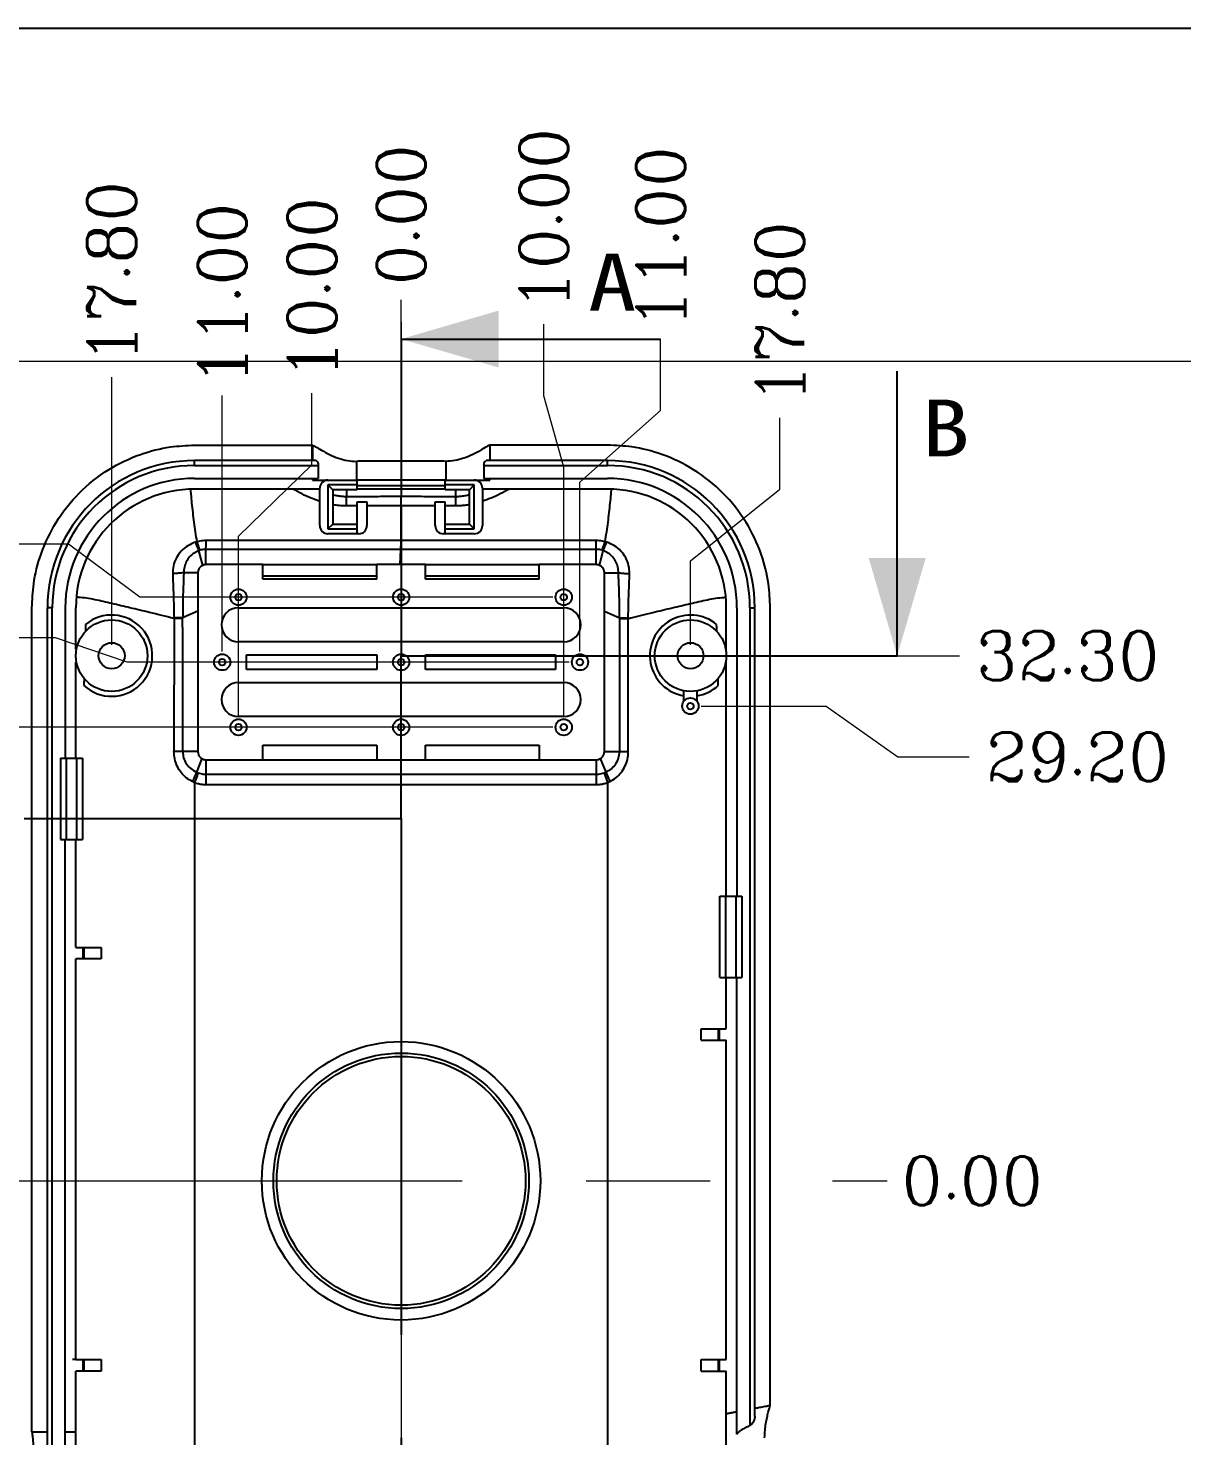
# Model space of a CAD drawing. Header units: millimetres. Extents: x -3610 to -2795, y 672 to 1276.
# Drawn here: x -3061.4 to -2990.4, y 841.1 to 927.7 of the extents above; entities that cross this region are included whole.
import ezdxf
from ezdxf.enums import TextEntityAlignment as Align

# ---------------------------------------------------------------- set-up
doc = ezdxf.new("R2010")
doc.units = ezdxf.units.MM
doc.header["$MEASUREMENT"] = 0
doc.linetypes.add('CENTER', pattern=[50.8, 31.75, -6.35, 6.35, -6.35])
doc.linetypes.add('HIDDEN', pattern=[9.525, 6.35, -3.175])
for name, color, linetype in [('DEFAULT_1', 7, 'CENTER'), ('dim', 7, 'Continuous'), ('hidden', 2, 'HIDDEN')]:
    doc.layers.add(name, color=color, linetype=linetype)
doc.layers.add('moldbase', color=7, linetype='Continuous', lineweight=20)
doc.styles.add('ROMANC', font='romanc.shx', dxfattribs={"bigfont": 'gbcbig.shx'})
doc.styles.add('TEXTSTYLE_0', font='txt', dxfattribs={"width": 0.8})
doc.dimstyles.new('YanXiu', dxfattribs={"dimtxt": 3, "dimasz": 2.2, "dimexe": 0.66, "dimexo": 0.66, "dimgap": 0.66, "dimtad": 0, "dimzin": 1, "dimdsep": 46, "dimtxsty": 'ROMANC', "dimcen": 0, "dimclrd": 256, "dimclre": 3, "dimclrt": 3, "dimazin": 0, "dimtfac": 1, "dimtofl": 0, "dimtmove": 0, "dimatfit": 3, "dimfxl": 0, "dimlwd": 5, "dimlwe": 5, "dimarcsym": 0})

# ---------------------------------------------------------------- blocks, each defined once
blk = doc.blocks.new('*D2')
at = {"layer": 'Defpoints', "color": 0, "transparency": 16777216}
for p in [(-1542.297, -1399.65), (-1542.297, -1405.119), (-1542.297, -1453.834)]:
    blk.add_point(p, dxfattribs=at)
at = {"layer": 'dim', "color": 3, "lineweight": 5, "transparency": 16777216}
blk.add_line((-1542.297, -1404.459), (-1542.297, -1399.65), dxfattribs=at)
at = {"layer": 'dim', "color": 3, "transparency": 16777216, "insert": (-1542.297, -1394.419), "char_height": 3, "attachment_point": 5, "rotation": 90, "style": 'ROMANC'}
blk.add_mtext('0.00', dxfattribs=at)
blk = doc.blocks.new('*D3')
at = {"layer": 'Defpoints', "color": 0, "transparency": 16777216}
for p in [(-1542.297, -1453.834), (-1516.435, -1453.834), (-1512.41, -1453.834)]:
    blk.add_point(p, dxfattribs=at)
at = {"layer": 'dim', "color": 3, "lineweight": 5, "transparency": 16777216}
blk.add_line((-1515.775, -1453.834), (-1512.41, -1453.834), dxfattribs=at)
at = {"layer": 'dim', "color": 3, "transparency": 16777216, "insert": (-1507.178, -1453.834), "char_height": 3, "attachment_point": 5, "style": 'ROMANC'}
blk.add_mtext('0.00', dxfattribs=at)
blk = doc.blocks.new('*D4')
at = {"layer": 'Defpoints', "color": 0, "transparency": 16777216}
for p in [(-1560.097, -1404.404), (-1560.097, -1421.534), (-1542.297, -1453.834)]:
    blk.add_point(p, dxfattribs=at)
at = {"layer": 'dim', "color": 3, "lineweight": 5, "transparency": 16777216}
blk.add_line((-1560.097, -1420.874), (-1560.097, -1404.404), dxfattribs=at)
at = {"layer": 'dim', "color": 3, "transparency": 16777216, "insert": (-1560.097, -1397.958), "char_height": 3, "attachment_point": 5, "rotation": 90, "style": 'ROMANC'}
blk.add_mtext('17.80', dxfattribs=at)
blk = doc.blocks.new('*D5')
at = {"layer": 'Defpoints', "color": 0, "transparency": 16777216}
for p in [(-1553.297, -1405.54), (-1553.297, -1421.934), (-1542.297, -1453.834)]:
    blk.add_point(p, dxfattribs=at)
at = {"layer": 'dim', "color": 3, "lineweight": 5, "transparency": 16777216}
blk.add_line((-1553.297, -1421.274), (-1553.297, -1405.54), dxfattribs=at)
at = {"layer": 'dim', "color": 3, "transparency": 16777216, "insert": (-1553.297, -1399.309), "char_height": 3, "attachment_point": 5, "rotation": 90, "style": 'ROMANC'}
blk.add_mtext('11.00', dxfattribs=at)
blk = doc.blocks.new('*D6')
at = {"layer": 'Defpoints', "color": 0, "transparency": 16777216}
for p in [(-1547.778, -1405.393), (-1552.297, -1425.934), (-1542.297, -1453.834)]:
    blk.add_point(p, dxfattribs=at)
at = {"layer": 'dim', "color": 3, "lineweight": 5, "transparency": 16777216}
for p, q in [((-1547.778, -1409.793), (-1547.778, -1405.393)), ((-1552.297, -1414.193), (-1547.778, -1409.793)), ((-1552.297, -1425.274), (-1552.297, -1414.193))]:
    blk.add_line(p, q, dxfattribs=at)
at = {"layer": 'dim', "color": 3, "transparency": 16777216, "insert": (-1547.778, -1398.948), "char_height": 3, "attachment_point": 5, "rotation": 90, "style": 'ROMANC'}
blk.add_mtext('10.00', dxfattribs=at)
blk = doc.blocks.new('*D7')
at = {"layer": 'Defpoints', "color": 0, "transparency": 16777216}
for p in [(-1533.525, -1401.147), (-1532.297, -1425.934), (-1542.297, -1453.834)]:
    blk.add_point(p, dxfattribs=at)
at = {"layer": 'dim', "color": 3, "lineweight": 5, "transparency": 16777216}
for p, q in [((-1533.525, -1405.547), (-1533.525, -1401.147)), ((-1532.297, -1409.947), (-1533.525, -1405.547)), ((-1532.297, -1425.274), (-1532.297, -1409.947))]:
    blk.add_line(p, q, dxfattribs=at)
at = {"layer": 'dim', "color": 3, "transparency": 16777216, "insert": (-1533.525, -1394.701), "char_height": 3, "attachment_point": 5, "rotation": 90, "style": 'ROMANC'}
blk.add_mtext('10.00', dxfattribs=at)
blk = doc.blocks.new('*D8')
at = {"layer": 'Defpoints', "color": 0, "transparency": 16777216}
for p in [(-1526.336, -1402.058), (-1531.297, -1421.934), (-1542.297, -1453.834)]:
    blk.add_point(p, dxfattribs=at)
at = {"layer": 'dim', "color": 3, "lineweight": 5, "transparency": 16777216}
for p, q in [((-1526.336, -1406.458), (-1526.336, -1402.058)), ((-1531.297, -1410.858), (-1526.336, -1406.458)), ((-1531.297, -1421.274), (-1531.297, -1410.858))]:
    blk.add_line(p, q, dxfattribs=at)
at = {"layer": 'dim', "color": 3, "transparency": 16777216, "insert": (-1526.336, -1395.827), "char_height": 3, "attachment_point": 5, "rotation": 90, "style": 'ROMANC'}
blk.add_mtext('11.00', dxfattribs=at)
blk = doc.blocks.new('*D9')
at = {"layer": 'Defpoints', "color": 0, "transparency": 16777216}
for p in [(-1519, -1406.895), (-1524.497, -1421.534), (-1542.297, -1453.834)]:
    blk.add_point(p, dxfattribs=at)
at = {"layer": 'dim', "color": 3, "lineweight": 5, "transparency": 16777216}
for p, q in [((-1519, -1411.295), (-1519, -1406.895)), ((-1524.497, -1415.695), (-1519, -1411.295)), ((-1524.497, -1420.874), (-1524.497, -1415.695))]:
    blk.add_line(p, q, dxfattribs=at)
at = {"layer": 'dim', "color": 3, "transparency": 16777216, "insert": (-1519, -1400.449), "char_height": 3, "attachment_point": 5, "rotation": 90, "style": 'ROMANC'}
blk.add_mtext('17.80', dxfattribs=at)
blk = doc.blocks.new('*D10')
at = {"layer": 'Defpoints', "color": 0, "transparency": 16777216}
for p in [(-1524.507, -1424.634), (-1507.356, -1427.756), (-1542.297, -1453.834)]:
    blk.add_point(p, dxfattribs=at)
at = {"layer": 'dim', "color": 3, "lineweight": 5, "transparency": 16777216}
for p, q in [((-1523.847, -1424.634), (-1516.156, -1424.634)), ((-1516.156, -1424.634), (-1511.756, -1427.756)), ((-1511.756, -1427.756), (-1507.356, -1427.756))]:
    blk.add_line(p, q, dxfattribs=at)
at = {"layer": 'dim', "color": 3, "transparency": 16777216, "insert": (-1500.696, -1427.756), "char_height": 3, "attachment_point": 5, "style": 'ROMANC'}
blk.add_mtext('29.20', dxfattribs=at)
blk = doc.blocks.new('*D11')
at = {"layer": 'Defpoints', "color": 0, "transparency": 16777216}
for p in [(-1524.497, -1421.534), (-1507.961, -1421.534), (-1542.297, -1453.834)]:
    blk.add_point(p, dxfattribs=at)
at = {"layer": 'dim', "color": 3, "lineweight": 5, "transparency": 16777216}
blk.add_line((-1523.837, -1421.534), (-1507.961, -1421.534), dxfattribs=at)
at = {"layer": 'dim', "color": 3, "transparency": 16777216, "insert": (-1501.301, -1421.534), "char_height": 3, "attachment_point": 5, "style": 'ROMANC'}
blk.add_mtext('32.30', dxfattribs=at)
blk = doc.blocks.new('*D12')
at = {"layer": 'Defpoints', "color": 0, "transparency": 16777216}
for p in [(-1570.517, -1425.934), (-1532.297, -1425.934), (-1542.297, -1453.834)]:
    blk.add_point(p, dxfattribs=at)
at = {"layer": 'dim', "color": 3, "lineweight": 5, "transparency": 16777216}
blk.add_line((-1532.957, -1425.934), (-1570.517, -1425.934), dxfattribs=at)
at = {"layer": 'dim', "color": 3, "transparency": 16777216, "insert": (-1577.177, -1425.934), "char_height": 3, "attachment_point": 5, "style": 'ROMANC'}
blk.add_mtext('27.90', dxfattribs=at)
blk = doc.blocks.new('*D13')
at = {"layer": 'Defpoints', "color": 0, "transparency": 16777216}
for p in [(-1567.948, -1420.434), (-1531.297, -1421.934), (-1542.297, -1453.834)]:
    blk.add_point(p, dxfattribs=at)
at = {"layer": 'dim', "color": 3, "lineweight": 5, "transparency": 16777216}
for p, q in [((-1563.548, -1420.434), (-1567.948, -1420.434)), ((-1559.148, -1421.934), (-1563.548, -1420.434)), ((-1531.957, -1421.934), (-1559.148, -1421.934))]:
    blk.add_line(p, q, dxfattribs=at)
at = {"layer": 'dim', "color": 3, "transparency": 16777216, "insert": (-1574.394, -1420.434), "char_height": 3, "attachment_point": 5, "style": 'ROMANC'}
blk.add_mtext('31.90', dxfattribs=at)
blk = doc.blocks.new('*D14')
at = {"layer": 'Defpoints', "color": 0, "transparency": 16777216}
for p in [(-1567.155, -1414.668), (-1532.297, -1417.934), (-1542.297, -1453.834)]:
    blk.add_point(p, dxfattribs=at)
at = {"layer": 'dim', "color": 3, "lineweight": 5, "transparency": 16777216}
for p, q in [((-1562.755, -1414.668), (-1567.155, -1414.668)), ((-1558.355, -1417.934), (-1562.755, -1414.668)), ((-1532.957, -1417.934), (-1558.355, -1417.934))]:
    blk.add_line(p, q, dxfattribs=at)
at = {"layer": 'dim', "color": 3, "transparency": 16777216, "insert": (-1573.815, -1414.668), "char_height": 3, "attachment_point": 5, "style": 'ROMANC'}
blk.add_mtext('35.90', dxfattribs=at)
blk = doc.blocks.new('*D15')
at = {"layer": 'Defpoints', "color": 0, "transparency": 16777216}
for p in [(-1542.297, -1453.834), (-1569.136, -1491.634), (-1558.797, -1491.634)]:
    blk.add_point(p, dxfattribs=at)
at = {"layer": 'dim', "color": 3, "lineweight": 5, "transparency": 16777216}
blk.add_line((-1559.457, -1491.634), (-1569.136, -1491.634), dxfattribs=at)
at = {"layer": 'dim', "color": 3, "transparency": 16777216, "insert": (-1575.796, -1491.634), "char_height": 3, "attachment_point": 5, "style": 'ROMANC'}
blk.add_mtext('37.80', dxfattribs=at)
blk = doc.blocks.new('*D16')
at = {"layer": 'Defpoints', "color": 0, "transparency": 16777216}
for p in [(-1542.297, -1453.834), (-1567.826, -1486.344), (-1558.797, -1488.634)]:
    blk.add_point(p, dxfattribs=at)
at = {"layer": 'dim', "color": 3, "lineweight": 5, "transparency": 16777216}
for p, q in [((-1563.426, -1486.344), (-1567.826, -1486.344)), ((-1563.197, -1488.634), (-1563.426, -1486.344)), ((-1559.457, -1488.634), (-1563.197, -1488.634))]:
    blk.add_line(p, q, dxfattribs=at)
at = {"layer": 'dim', "color": 3, "transparency": 16777216, "insert": (-1574.486, -1486.344), "char_height": 3, "attachment_point": 5, "style": 'ROMANC'}
blk.add_mtext('34.80', dxfattribs=at)
blk = doc.blocks.new('*D17')
at = {"layer": 'Defpoints', "color": 0, "transparency": 16777216}
for p in [(-1542.297, -1453.834), (-1558.797, -1488.634), (-1558.797, -1501.375)]:
    blk.add_point(p, dxfattribs=at)
at = {"layer": 'dim', "color": 3, "lineweight": 5, "transparency": 16777216}
blk.add_line((-1558.797, -1489.294), (-1558.797, -1501.375), dxfattribs=at)
at = {"layer": 'dim', "color": 3, "transparency": 16777216, "insert": (-1558.797, -1507.821), "char_height": 3, "attachment_point": 5, "rotation": 90, "style": 'ROMANC'}
blk.add_mtext('16.50', dxfattribs=at)
blk = doc.blocks.new('*D18')
at = {"layer": 'Defpoints', "color": 0, "transparency": 16777216}
for p in [(-1542.297, -1453.834), (-1552.297, -1481.734), (-1547.625, -1505.66)]:
    blk.add_point(p, dxfattribs=at)
at = {"layer": 'dim', "color": 3, "lineweight": 5, "transparency": 16777216}
for p, q in [((-1552.297, -1482.394), (-1552.297, -1496.86)), ((-1552.297, -1496.86), (-1547.625, -1501.26)), ((-1547.625, -1501.26), (-1547.625, -1505.66))]:
    blk.add_line(p, q, dxfattribs=at)
at = {"layer": 'dim', "color": 3, "transparency": 16777216, "insert": (-1547.625, -1512.106), "char_height": 3, "attachment_point": 5, "rotation": 90, "style": 'ROMANC'}
blk.add_mtext('10.00', dxfattribs=at)
blk = doc.blocks.new('*D19')
at = {"layer": 'Defpoints', "color": 0, "transparency": 16777216}
for p in [(-1542.297, -1453.834), (-1542.297, -1501.611), (-1542.297, -1505.291)]:
    blk.add_point(p, dxfattribs=at)
at = {"layer": 'dim', "color": 3, "lineweight": 5, "transparency": 16777216}
blk.add_line((-1542.297, -1502.271), (-1542.297, -1505.291), dxfattribs=at)
at = {"layer": 'dim', "color": 3, "transparency": 16777216, "insert": (-1542.297, -1510.522), "char_height": 3, "attachment_point": 5, "rotation": 90, "style": 'ROMANC'}
blk.add_mtext('0.00', dxfattribs=at)
blk = doc.blocks.new('*D20')
at = {"layer": 'Defpoints', "color": 0, "transparency": 16777216}
for p in [(-1542.297, -1453.834), (-1553.297, -1485.734), (-1553.297, -1501.35)]:
    blk.add_point(p, dxfattribs=at)
at = {"layer": 'dim', "color": 3, "lineweight": 5, "transparency": 16777216}
blk.add_line((-1553.297, -1486.394), (-1553.297, -1501.35), dxfattribs=at)
at = {"layer": 'dim', "color": 3, "transparency": 16777216, "insert": (-1553.297, -1507.581), "char_height": 3, "attachment_point": 5, "rotation": 90, "style": 'ROMANC'}
blk.add_mtext('11.00', dxfattribs=at)
blk = doc.blocks.new('*D21')
at = {"layer": 'Defpoints', "color": 0, "transparency": 16777216}
for p in [(-1542.297, -1453.834), (-1532.297, -1481.734), (-1536.609, -1506.148)]:
    blk.add_point(p, dxfattribs=at)
at = {"layer": 'dim', "color": 3, "lineweight": 5, "transparency": 16777216}
for p, q in [((-1532.297, -1482.394), (-1532.297, -1497.348)), ((-1532.297, -1497.348), (-1536.609, -1501.748)), ((-1536.609, -1501.748), (-1536.609, -1506.148))]:
    blk.add_line(p, q, dxfattribs=at)
at = {"layer": 'dim', "color": 3, "transparency": 16777216, "insert": (-1536.609, -1512.594), "char_height": 3, "attachment_point": 5, "rotation": 90, "style": 'ROMANC'}
blk.add_mtext('10.00', dxfattribs=at)
blk = doc.blocks.new('*D22')
at = {"layer": 'Defpoints', "color": 0, "transparency": 16777216}
for p in [(-1542.297, -1453.834), (-1531.297, -1485.734), (-1531.297, -1501.744)]:
    blk.add_point(p, dxfattribs=at)
at = {"layer": 'dim', "color": 3, "lineweight": 5, "transparency": 16777216}
blk.add_line((-1531.297, -1486.394), (-1531.297, -1501.744), dxfattribs=at)
at = {"layer": 'dim', "color": 3, "transparency": 16777216, "insert": (-1531.297, -1507.975), "char_height": 3, "attachment_point": 5, "rotation": 90, "style": 'ROMANC'}
blk.add_mtext('11.00', dxfattribs=at)
blk = doc.blocks.new('*D23')
at = {"layer": 'Defpoints', "color": 0, "transparency": 16777216}
for p in [(-1542.297, -1453.834), (-1525.797, -1491.634), (-1525.797, -1501.073)]:
    blk.add_point(p, dxfattribs=at)
at = {"layer": 'dim', "color": 3, "lineweight": 5, "transparency": 16777216}
blk.add_line((-1525.797, -1492.294), (-1525.797, -1501.073), dxfattribs=at)
at = {"layer": 'dim', "color": 3, "transparency": 16777216, "insert": (-1525.797, -1507.519), "char_height": 3, "attachment_point": 5, "rotation": 90, "style": 'ROMANC'}
blk.add_mtext('16.50', dxfattribs=at)
blk = doc.blocks.new('*D24')
at = {"layer": 'Defpoints', "color": 0, "transparency": 16777216}
for p in [(-1542.297, -1453.834), (-1513.989, -1479.293), (-1552.297, -1481.734)]:
    blk.add_point(p, dxfattribs=at)
at = {"layer": 'dim', "color": 3, "lineweight": 5, "transparency": 16777216}
for p, q in [((-1522.789, -1481.734), (-1518.389, -1479.293)), ((-1518.389, -1479.293), (-1513.989, -1479.293)), ((-1551.637, -1481.734), (-1522.789, -1481.734))]:
    blk.add_line(p, q, dxfattribs=at)
at = {"layer": 'dim', "color": 3, "transparency": 16777216, "insert": (-1507.329, -1479.293), "char_height": 3, "attachment_point": 5, "style": 'ROMANC'}
blk.add_mtext('27.90', dxfattribs=at)
blk = doc.blocks.new('*D25')
at = {"layer": 'Defpoints', "color": 0, "transparency": 16777216}
for p in [(-1542.297, -1453.834), (-1553.297, -1485.734), (-1517.1, -1485.734)]:
    blk.add_point(p, dxfattribs=at)
at = {"layer": 'dim', "color": 3, "lineweight": 5, "transparency": 16777216}
blk.add_line((-1552.637, -1485.734), (-1517.1, -1485.734), dxfattribs=at)
at = {"layer": 'dim', "color": 3, "transparency": 16777216, "insert": (-1510.654, -1485.734), "char_height": 3, "attachment_point": 5, "style": 'ROMANC'}
blk.add_mtext('31.90', dxfattribs=at)
blk = doc.blocks.new('*D26')
at = {"layer": 'Defpoints', "color": 0, "transparency": 16777216}
for p in [(-1542.297, -1453.834), (-1552.297, -1489.734), (-1515.757, -1490.991)]:
    blk.add_point(p, dxfattribs=at)
at = {"layer": 'dim', "color": 3, "lineweight": 5, "transparency": 16777216}
for p, q in [((-1551.637, -1489.734), (-1524.557, -1489.734)), ((-1524.557, -1489.734), (-1520.157, -1490.991)), ((-1520.157, -1490.991), (-1515.757, -1490.991))]:
    blk.add_line(p, q, dxfattribs=at)
at = {"layer": 'dim', "color": 3, "transparency": 16777216, "insert": (-1509.097, -1490.991), "char_height": 3, "attachment_point": 5, "style": 'ROMANC'}
blk.add_mtext('35.90', dxfattribs=at)
blk = doc.blocks.new('*D29')
at = {"layer": 'Defpoints', "color": 0, "transparency": 16777216}
for p in [(-1414.553, -1403.437), (-1414.553, -1416.134), (-1432.353, -1421.534)]:
    blk.add_point(p, dxfattribs=at)
at = {"layer": 'dim', "lineweight": 5, "transparency": 16777216}
for p, q in [((-1432.353, -1403.437), (-1621.624, -1403.437)), ((-1416.753, -1403.437), (-1430.153, -1403.437))]:
    blk.add_line(p, q, dxfattribs=at)
at = {"layer": 'dim', "color": 3, "lineweight": 5, "transparency": 16777216}
for p, q in [((-1432.353, -1420.874), (-1432.353, -1402.777)), ((-1414.553, -1415.474), (-1414.553, -1402.777))]:
    blk.add_line(p, q, dxfattribs=at)
at = {"layer": 'dim', "transparency": 16777216}
for points in [[(-1430.153, -1403.07), (-1430.153, -1403.804), (-1432.353, -1403.437)], [(-1416.753, -1403.07), (-1416.753, -1403.804), (-1414.553, -1403.437)]]:
    blk.add_solid(points, dxfattribs=at)
at = {"layer": 'dim', "color": 3, "transparency": 16777216, "insert": (-1628.07, -1403.437), "char_height": 3, "attachment_point": 5, "style": 'ROMANC'}
blk.add_mtext('17.80', dxfattribs=at)

msp = doc.modelspace()

# ---------------------------------------------------------------- linework, layer by layer
at = {"color": 7, "linetype": 'Continuous'}
for p, q in [((-3038.448, 908.586), (-3022.487, 908.586)), ((-3007.939, 889.109), (-3007.939, 906.615)), ((-3051.148, 902.059), (-3043.9, 902.059)), ((-3043.9, 902.059), (-3043.9, 901.109)), ((-3025.748, 902.059), (-3032.995, 902.059)), ((-3032.995, 902.059), (-3032.995, 901.109)), ((-3043.679, 901.109), (-3051.148, 901.109)), ((-3051.148, 900.809), (-3051.148, 901.109)), ((-3051.148, 900.809), (-3043.541, 900.809)), ((-3043.541, 900.809), (-3043.541, 900.009)), ((-3041.198, 901.064), (-3041.198, 899.909)), ((-3035.698, 901.064), (-3035.698, 899.909)), ((-3033.354, 900.809), (-3025.748, 900.809)), ((-3033.354, 900.809), (-3033.354, 900.009)), ((-3025.748, 901.109), (-3033.216, 901.109)), ((-3025.748, 900.809), (-3025.748, 901.109)), ((-3051.148, 900.009), (-3043.541, 900.009)), ((-3043.9, 900.009), (-3043.9, 899.909)), ((-3043.9, 899.909), (-3041.148, 899.909)), ((-3035.75, 899.912), (-3041.15, 899.912)), ((-3041.148, 899.309), (-3041.148, 899.909)), ((-3035.748, 899.909), (-3032.995, 899.909)), ((-3035.748, 899.309), (-3035.748, 899.909)), ((-3033.354, 900.009), (-3025.748, 900.009)), ((-3032.995, 900.009), (-3032.995, 899.909)), ((-3043.448, 899.359), (-3051.148, 899.359)), ((-3043.448, 897.109), (-3043.448, 899.409)), ((-3041.148, 899.609), (-3042.948, 899.609)), ((-3042.948, 899.609), (-3042.648, 899.309)), ((-3042.948, 899.609), (-3042.948, 896.909)), ((-3041.148, 899.309), (-3042.648, 899.309)), ((-3042.648, 899.309), (-3042.648, 897.209)), ((-3041.816, 899.309), (-3041.816, 898.885)), ((-3035.748, 899.563), (-3041.148, 899.563)), ((-3035.748, 899.359), (-3041.148, 899.359)), ((-3038.448, 898.329), (-3038.448, 898.892)), ((-3033.948, 899.609), (-3035.748, 899.609)), ((-3034.248, 899.309), (-3035.748, 899.309)), ((-3035.079, 898.885), (-3035.079, 899.309)), ((-3033.948, 899.609), (-3034.248, 899.309)), ((-3034.248, 897.209), (-3034.248, 899.309)), ((-3033.948, 896.909), (-3033.948, 899.609)), ((-3033.448, 899.409), (-3033.448, 897.109)), ((-3025.748, 899.359), (-3033.448, 899.359)), ((-3041.148, 898.57), (-3040.548, 898.57)), ((-3041.148, 896.609), (-3041.148, 898.57)), ((-3040.548, 898.57), (-3040.548, 897.109)), ((-3036.348, 898.57), (-3035.748, 898.57)), ((-3036.348, 897.109), (-3036.348, 898.57)), ((-3035.748, 896.609), (-3035.748, 898.57)), ((-3042.948, 896.909), (-3042.648, 897.209)), ((-3042.648, 897.209), (-3041.148, 897.209)), ((-3035.748, 897.209), (-3034.248, 897.209)), ((-3033.948, 896.909), (-3034.248, 897.209)), ((-3042.948, 896.909), (-3041.148, 896.909)), ((-3041.048, 896.609), (-3042.948, 896.609)), ((-3033.948, 896.609), (-3035.848, 896.609)), ((-3035.748, 896.909), (-3033.948, 896.909)), ((-3050.648, 894.667), (-3050.881, 895.574)), ((-3038.458, 895.647), (-3050.448, 895.649)), ((-3050.448, 894.709), (-3050.448, 895.648)), ((-3038.497, 894.709), (-3038.458, 895.648)), ((-3026.448, 895.649), (-3038.458, 895.648)), ((-3026.448, 894.709), (-3026.448, 895.649)), ((-3026.246, 894.667), (-3026.014, 895.574)), ((-3046.948, 893.809), (-3046.948, 894.709)), ((-3039.948, 893.809), (-3039.948, 894.709)), ((-3036.948, 893.809), (-3036.948, 894.709)), ((-3029.948, 893.809), (-3029.948, 894.709)), ((-3050.948, 894.209), (-3051.812, 894.209)), ((-3039.948, 894.009), (-3046.948, 894.009)), ((-3039.948, 893.809), (-3046.948, 893.809)), ((-3029.948, 894.009), (-3036.948, 894.009)), ((-3029.948, 893.809), (-3036.948, 893.809)), ((-3025.948, 894.209), (-3025.083, 894.209)), ((-3061.148, 841.36), (-3061.148, 892.059)), ((-3059.898, 892.059), (-3060.198, 892.059)), ((-3060.198, 839.501), (-3060.198, 892.059)), ((-3059.898, 821.559), (-3059.898, 892.059)), ((-3059.098, 892.059), (-3059.098, 882.809)), ((-3058.448, 889.509), (-3058.448, 892.059)), ((-3048.448, 892.059), (-3028.448, 892.059)), ((-3018.448, 889.509), (-3018.448, 892.059)), ((-3017.798, 892.059), (-3017.798, 874.309)), ((-3016.998, 892.059), (-3016.698, 892.059)), ((-3016.998, 892.059), (-3016.998, 841.753)), ((-3016.698, 842.307), (-3016.698, 892.059)), ((-3015.748, 842.997), (-3015.748, 892.059)), ((-3052.413, 891.396), (-3052.419, 883.209)), ((-3050.947, 891.851), (-3051.883, 891.442)), ((-3050.947, 891.851), (-3050.948, 883.209)), ((-3025.948, 891.847), (-3025.013, 891.441)), ((-3025.947, 883.209), (-3025.948, 891.847)), ((-3025.013, 891.398), (-3025.018, 883.209)), ((-3024.476, 883.209), (-3024.482, 891.396)), ((-3058.448, 889.509), (-3058.411, 889.509)), ((-3028.448, 889.959), (-3048.448, 889.959)), ((-3018.484, 889.509), (-3018.448, 889.509)), ((-3058.411, 888.709), (-3058.448, 888.709)), ((-3058.448, 882.809), (-3058.448, 888.709)), ((-3047.948, 889.159), (-3039.948, 889.159)), ((-3047.948, 888.259), (-3047.948, 889.159)), ((-3039.948, 889.159), (-3039.948, 888.259)), ((-3036.948, 889.159), (-3028.948, 889.159)), ((-3036.948, 888.259), (-3036.948, 889.159)), ((-3028.948, 889.159), (-3028.948, 888.259)), ((-3018.448, 888.709), (-3018.484, 888.709)), ((-3018.448, 874.309), (-3018.448, 888.709)), ((-3039.948, 888.259), (-3047.948, 888.259)), ((-3028.948, 888.259), (-3036.948, 888.259)), ((-3048.448, 887.459), (-3028.448, 887.459)), ((-3021.058, 886.309), (-3021.058, 886.944)), ((-3020.258, 886.944), (-3020.258, 886.309)), ((-3028.448, 885.359), (-3048.448, 885.359)), ((-3050.948, 883.209), (-3052.419, 883.209)), ((-3046.948, 883.609), (-3039.948, 883.609)), ((-3046.948, 882.709), (-3046.948, 883.609)), ((-3039.948, 883.609), (-3039.948, 882.709)), ((-3036.948, 883.609), (-3029.948, 883.609)), ((-3036.948, 882.709), (-3036.948, 883.609)), ((-3029.948, 883.609), (-3029.948, 882.709)), ((-3025.947, 883.209), (-3025.018, 883.209)), ((-3059.398, 882.809), (-3058.048, 882.809)), ((-3059.398, 882.809), (-3059.398, 877.809)), ((-3059.056, 882.809), (-3059.056, 877.809)), ((-3058.398, 877.809), (-3058.398, 882.809)), ((-3058.048, 882.809), (-3058.048, 877.809)), ((-3050.696, 882.775), (-3051.032, 881.944)), ((-3050.448, 882.709), (-3026.448, 882.709)), ((-3050.448, 882.709), (-3050.448, 881.185)), ((-3026.448, 882.709), (-3026.448, 881.185)), ((-3026.199, 882.775), (-3025.863, 881.944)), ((-3050.448, 881.817), (-3026.448, 881.817)), ((-3025.966, 881.903), (-3025.748, 881.31)), ((-3051.148, 881.31), (-3051.148, 832.308)), ((-3050.448, 881.185), (-3026.448, 881.185)), ((-3025.748, 881.31), (-3025.748, 832.308)), ((-3059.398, 877.809), (-3058.048, 877.809)), ((-3059.098, 830.809), (-3059.098, 877.809)), ((-3058.448, 871.159), (-3058.448, 877.809)), ((-3018.848, 874.309), (-3017.498, 874.309)), ((-3018.848, 869.309), (-3018.848, 874.309)), ((-3018.498, 874.309), (-3018.498, 869.309)), ((-3017.839, 869.309), (-3017.839, 874.309)), ((-3017.498, 874.309), (-3017.498, 869.309)), ((-3058.448, 871.159), (-3056.898, 871.159)), ((-3058, 870.459), (-3058, 871.159)), ((-3057.948, 870.459), (-3057.948, 871.159)), ((-3056.898, 871.159), (-3056.898, 870.459)), ((-3056.898, 870.459), (-3058.448, 870.459)), ((-3058.448, 845.809), (-3058.448, 870.459)), ((-3018.848, 869.309), (-3017.498, 869.309)), ((-3018.448, 866.159), (-3018.448, 869.309)), ((-3017.798, 841.233), (-3017.798, 869.309)), ((-3019.998, 865.459), (-3019.998, 866.159)), ((-3019.998, 866.159), (-3018.448, 866.159)), ((-3018.948, 866.159), (-3018.948, 865.459)), ((-3018.895, 866.159), (-3018.895, 865.459)), ((-3019.998, 865.459), (-3018.448, 865.459)), ((-3018.448, 845.809), (-3018.448, 865.459)), ((-3058.448, 845.809), (-3056.898, 845.809)), ((-3056.898, 845.109), (-3058.448, 845.109)), ((-3058.448, 830.809), (-3058.448, 845.109)), ((-3058, 845.109), (-3058, 845.809)), ((-3057.948, 845.109), (-3057.948, 845.809)), ((-3056.898, 845.809), (-3056.898, 845.109)), ((-3019.998, 845.109), (-3019.998, 845.809)), ((-3019.998, 845.809), (-3018.448, 845.809)), ((-3019.998, 845.109), (-3018.448, 845.109)), ((-3018.948, 845.809), (-3018.948, 845.109)), ((-3018.895, 845.809), (-3018.895, 845.109)), ((-3018.448, 830.809), (-3018.448, 845.109)), ((-3061.148, 841.36), (-3060.198, 841.36)), ((-3059.098, 841.36), (-3058.448, 841.36))]:
    msp.add_line(p, q, dxfattribs=at)
for centre, radius in [((-3048.448, 892.709), 0.5), ((-3048.448, 892.709), 0.2), ((-3038.448, 892.709), 0.5), ((-3038.448, 892.709), 0.2), ((-3028.448, 892.709), 0.5), ((-3028.448, 892.709), 0.2), ((-3056.248, 889.109), 2.2), ((-3020.648, 889.109), 2.2), ((-3056.248, 889.109), 0.8), ((-3020.648, 889.109), 0.8), ((-3049.448, 888.709), 0.5), ((-3049.448, 888.709), 0.2), ((-3038.448, 888.709), 0.5), ((-3038.448, 888.709), 0.2), ((-3027.448, 888.709), 0.5), ((-3027.448, 888.709), 0.2), ((-3020.658, 886.009), 0.5), ((-3020.658, 886.009), 0.2), ((-3048.448, 884.709), 0.5), ((-3038.448, 884.709), 0.5), ((-3028.448, 884.709), 0.5), ((-3048.448, 884.709), 0.2), ((-3038.448, 884.709), 0.2), ((-3028.448, 884.709), 0.2), ((-3038.448, 856.809), 8.564), ((-3038.448, 856.809), 7.857), ((-3038.448, 856.809), 7.65)]:
    msp.add_circle(centre, radius, dxfattribs=at)
for centre, radius, start, end in [((-3051.148, 892.059), 9.05, 90, 180), ((-3051.148, 892.059), 8.75, 90.00001, 179.99999), ((-3025.748, 892.059), 9.05, 0, 90), ((-3025.748, 892.059), 8.75, 0.00001, 89.99999), ((-3051.148, 892.059), 7.95, 90, 180), ((-3042.948, 899.409), 0.5, 90, 180), ((-3033.948, 899.409), 0.5, 0, 90), ((-3025.748, 892.059), 7.95, 0, 90), ((-3051.148, 892.059), 7.3, 90, 180), ((-3025.748, 892.059), 7.3, 0, 90), ((-3042.948, 897.109), 0.5, 180, 270), ((-3041.048, 897.109), 0.5, 270, 0), ((-3035.848, 897.109), 0.5, 180, 270), ((-3033.948, 897.109), 0.5, 270, 0), ((-3048.448, 891.009), 1.05, 90, 270), ((-3028.448, 891.009), 1.05, 270, 90), ((-3056.248, 889.109), 2.5, 226.91435, 129.88352), ((-3020.648, 889.109), 2.5, 50.11648, 260.56186), ((-3048.448, 886.409), 1.05, 90, 270), ((-3028.448, 886.409), 1.05, 270, 90), ((-3020.648, 889.109), 2.5, 278.9748, 313.08565)]:
    msp.add_arc(centre, radius, start, end, dxfattribs=at)
for points in [[(-3061.148, 892.059), (-3061.04, 893.52), (-3060.591, 895.348), (-3059.664, 897.3), (-3058.24, 899.109), (-3056.436, 900.547), (-3054.478, 901.488), (-3052.634, 901.948), (-3051.148, 902.059)], [(-3043.9, 902.059), (-3043.706, 901.963), (-3043.348, 901.751), (-3042.854, 901.483), (-3042.303, 901.254), (-3041.742, 901.11), (-3041.198, 901.064)], [(-3032.995, 902.059), (-3033.19, 901.963), (-3033.55, 901.749), (-3034.042, 901.483), (-3034.591, 901.254), (-3035.151, 901.11), (-3035.698, 901.064)], [(-3015.748, 892.059), (-3015.855, 893.52), (-3016.304, 895.348), (-3017.231, 897.3), (-3018.655, 899.109), (-3020.459, 900.547), (-3022.417, 901.488), (-3024.261, 901.948), (-3025.748, 902.059)], [(-3043.679, 901.109), (-3043.628, 901.084), (-3043.582, 901.015), (-3043.552, 900.918), (-3043.541, 900.809)], [(-3038.448, 901.068), (-3039.348, 901.068), (-3040.265, 901.066), (-3041.198, 901.064)], [(-3035.698, 901.064), (-3036.63, 901.066), (-3037.547, 901.068), (-3038.448, 901.068)], [(-3033.354, 900.809), (-3033.343, 900.918), (-3033.313, 901.015), (-3033.267, 901.084), (-3033.216, 901.109)], [(-3050.995, 896.119), (-3051.089, 896.72), (-3051.172, 897.315), (-3051.245, 897.912), (-3051.308, 898.491), (-3051.359, 899.035), (-3051.381, 899.339)], [(-3043.448, 898.598), (-3043.984, 898.801), (-3044.54, 899.058), (-3045.109, 899.359)], [(-3043.448, 899.328), (-3043.467, 899.338), (-3043.487, 899.349)], [(-3041.816, 898.885), (-3042.087, 898.897), (-3042.365, 898.935), (-3042.648, 899.002)], [(-3038.448, 898.892), (-3039.57, 898.891), (-3040.693, 898.889), (-3041.816, 898.885)], [(-3041.814, 898.323), (-3041.814, 898.497), (-3041.815, 898.687), (-3041.816, 898.885)], [(-3035.079, 898.885), (-3036.202, 898.889), (-3037.325, 898.891), (-3038.448, 898.892)], [(-3035.081, 898.323), (-3035.081, 898.497), (-3035.08, 898.687), (-3035.079, 898.885)], [(-3034.248, 899.002), (-3034.532, 898.935), (-3034.81, 898.897), (-3035.079, 898.885)], [(-3031.786, 899.359), (-3032.355, 899.058), (-3032.91, 898.801), (-3033.448, 898.598)], [(-3033.388, 899.359), (-3033.408, 899.349), (-3033.428, 899.338), (-3033.434, 899.334)], [(-3025.9, 896.119), (-3025.806, 896.72), (-3025.723, 897.315), (-3025.65, 897.912), (-3025.587, 898.491), (-3025.536, 899.035), (-3025.514, 899.339)], [(-3041.814, 898.323), (-3042.09, 898.33), (-3042.368, 898.354), (-3042.648, 898.395)], [(-3041.148, 898.325), (-3041.369, 898.324), (-3041.591, 898.323), (-3041.814, 898.323)], [(-3038.448, 898.329), (-3039.134, 898.329), (-3039.834, 898.328), (-3040.548, 898.327)], [(-3036.348, 898.327), (-3037.061, 898.328), (-3037.761, 898.329), (-3038.448, 898.329)], [(-3038.448, 896.189), (-3038.448, 896.927), (-3038.448, 897.647), (-3038.448, 898.329)], [(-3035.081, 898.323), (-3035.304, 898.323), (-3035.526, 898.324), (-3035.748, 898.325)], [(-3034.248, 898.395), (-3034.528, 898.354), (-3034.806, 898.33), (-3035.081, 898.323)], [(-3051.091, 896.092), (-3051.557, 895.875), (-3051.964, 895.541), (-3052.266, 895.119), (-3052.447, 894.634), (-3052.496, 894.153)], [(-3050.882, 895.574), (-3051.181, 895.424), (-3051.452, 895.19), (-3051.657, 894.889), (-3051.779, 894.547), (-3051.812, 894.209)], [(-3050.995, 896.119), (-3051.027, 896.11), (-3051.06, 896.101), (-3051.091, 896.092)], [(-3050.882, 895.574), (-3050.95, 895.736), (-3051.02, 895.909), (-3051.091, 896.092)], [(-3050.446, 896.188), (-3050.636, 896.179), (-3050.825, 896.154), (-3050.995, 896.119)], [(-3050.806, 895.597), (-3050.867, 895.76), (-3050.931, 895.935), (-3050.995, 896.119)], [(-3050.806, 895.597), (-3050.832, 895.59), (-3050.857, 895.583), (-3050.882, 895.574)], [(-3050.448, 895.649), (-3050.569, 895.644), (-3050.69, 895.625), (-3050.806, 895.597)], [(-3050.448, 895.649), (-3050.446, 895.818), (-3050.445, 895.999), (-3050.444, 896.188)], [(-3038.448, 896.188), (-3041.288, 896.188), (-3043.94, 896.188), (-3046.342, 896.188), (-3048.503, 896.188), (-3050.446, 896.188)], [(-3038.458, 895.648), (-3038.455, 895.818), (-3038.451, 895.999), (-3038.448, 896.188)], [(-3026.449, 896.188), (-3028.409, 896.188), (-3030.592, 896.188), (-3032.995, 896.188), (-3035.623, 896.188), (-3038.448, 896.189)], [(-3026.448, 895.649), (-3026.449, 895.818), (-3026.45, 895.999), (-3026.451, 896.188)], [(-3025.9, 896.119), (-3026.064, 896.153), (-3026.25, 896.179), (-3026.449, 896.188)], [(-3026.089, 895.597), (-3026.197, 895.623), (-3026.316, 895.643), (-3026.448, 895.649)], [(-3026.089, 895.597), (-3026.028, 895.76), (-3025.965, 895.935), (-3025.9, 896.119)], [(-3026.014, 895.574), (-3026.038, 895.583), (-3026.063, 895.59), (-3026.089, 895.597)], [(-3026.014, 895.574), (-3025.946, 895.736), (-3025.875, 895.909), (-3025.804, 896.091)], [(-3025.083, 894.209), (-3025.117, 894.549), (-3025.238, 894.89), (-3025.44, 895.186), (-3025.708, 895.42), (-3026.014, 895.574)], [(-3025.804, 896.091), (-3025.836, 896.101), (-3025.868, 896.11), (-3025.9, 896.119)], [(-3024.399, 894.153), (-3024.454, 894.657), (-3024.638, 895.136), (-3024.934, 895.544), (-3025.33, 895.87), (-3025.804, 896.091)], [(-3050.648, 894.667), (-3050.807, 894.557), (-3050.91, 894.4), (-3050.948, 894.209)], [(-3050.448, 894.709), (-3050.518, 894.705), (-3050.585, 894.691), (-3050.648, 894.667)], [(-3046.948, 894.709), (-3047.383, 894.709), (-3047.818, 894.709), (-3048.252, 894.709), (-3048.688, 894.709), (-3049.125, 894.709), (-3049.564, 894.709), (-3050.004, 894.709), (-3050.448, 894.709)], [(-3046.948, 894.709), (-3046.07, 894.709), (-3045.191, 894.709), (-3044.313, 894.709), (-3043.437, 894.709), (-3042.564, 894.709), (-3041.692, 894.709), (-3040.821, 894.709), (-3039.948, 894.709)], [(-3038.497, 894.709), (-3038.968, 894.709), (-3039.452, 894.709), (-3039.948, 894.709)], [(-3036.948, 894.709), (-3037.478, 894.709), (-3037.994, 894.709), (-3038.497, 894.709)], [(-3036.948, 894.709), (-3036.074, 894.709), (-3035.202, 894.709), (-3034.331, 894.709), (-3033.457, 894.709), (-3032.581, 894.709), (-3031.703, 894.709), (-3030.825, 894.709), (-3029.948, 894.709)], [(-3026.448, 894.709), (-3026.892, 894.709), (-3027.335, 894.709), (-3027.776, 894.709), (-3028.214, 894.709), (-3028.648, 894.709), (-3029.081, 894.709), (-3029.513, 894.709), (-3029.948, 894.709)], [(-3026.246, 894.667), (-3026.31, 894.691), (-3026.376, 894.705), (-3026.448, 894.709)], [(-3025.948, 894.209), (-3025.985, 894.399), (-3026.088, 894.557), (-3026.246, 894.667)], [(-3051.812, 894.209), (-3052.032, 894.187), (-3052.261, 894.168), (-3052.496, 894.153)], [(-3052.496, 894.153), (-3052.476, 893.54), (-3052.454, 892.997), (-3052.437, 892.487), (-3052.426, 891.977), (-3052.414, 891.437)], [(-3051.812, 894.209), (-3051.847, 893.333), (-3051.872, 892.408), (-3051.882, 891.442)], [(-3050.948, 894.209), (-3050.948, 893.898), (-3050.948, 893.593), (-3050.948, 893.291), (-3050.948, 892.996), (-3050.948, 892.708), (-3050.948, 892.423), (-3050.948, 892.139), (-3050.948, 891.851)], [(-3025.948, 891.847), (-3025.948, 892.138), (-3025.948, 892.427), (-3025.948, 892.717), (-3025.948, 893.008), (-3025.948, 893.302), (-3025.948, 893.599), (-3025.948, 893.9), (-3025.948, 894.209)], [(-3025.083, 894.209), (-3024.863, 894.187), (-3024.635, 894.168), (-3024.399, 894.153)], [(-3025.013, 891.441), (-3025.023, 892.398), (-3025.047, 893.322), (-3025.083, 894.209)], [(-3024.481, 891.436), (-3024.47, 891.966), (-3024.458, 892.491), (-3024.441, 892.996), (-3024.419, 893.543), (-3024.399, 894.153)], [(-3058.384, 892.702), (-3058.419, 892.703)], [(-3052.413, 891.396), (-3053.92, 891.769), (-3055.123, 892.055), (-3056.232, 892.316), (-3057.292, 892.555), (-3057.805, 892.646), (-3058.285, 892.698), (-3058.384, 892.702)], [(-3024.482, 891.396), (-3024.297, 891.443), (-3022.975, 891.769), (-3021.773, 892.055), (-3020.663, 892.316), (-3019.603, 892.555), (-3019.091, 892.646), (-3018.61, 892.698), (-3018.511, 892.702)], [(-3018.511, 892.702), (-3018.476, 892.703)], [(-3057.851, 891.028), (-3057.855, 890.886), (-3057.859, 890.744), (-3057.864, 890.602)], [(-3051.882, 891.442), (-3052.055, 891.441), (-3052.233, 891.439), (-3052.414, 891.437)], [(-3052.414, 891.437), (-3052.414, 891.424), (-3052.413, 891.41), (-3052.413, 891.396)], [(-3051.879, 891.398), (-3052.054, 891.397), (-3052.232, 891.397), (-3052.413, 891.396)], [(-3051.883, 891.442), (-3051.882, 891.428), (-3051.882, 891.413), (-3051.882, 891.398)], [(-3051.877, 883.209), (-3051.878, 884.885), (-3051.879, 886.51), (-3051.88, 888.055), (-3051.881, 889.63), (-3051.882, 891.398)], [(-3025.014, 891.398), (-3024.841, 891.397), (-3024.663, 891.397), (-3024.482, 891.396)], [(-3025.013, 891.441), (-3024.84, 891.44), (-3024.662, 891.438), (-3024.481, 891.436)], [(-3025.013, 891.398), (-3025.013, 891.413), (-3025.013, 891.427), (-3025.013, 891.441)], [(-3024.482, 891.396), (-3024.482, 891.41), (-3024.481, 891.423), (-3024.481, 891.436)], [(-3019.032, 890.602), (-3019.036, 890.744), (-3019.04, 890.886), (-3019.044, 891.028)], [(-3057.944, 887.709), (-3057.948, 887.567), (-3057.952, 887.426), (-3057.955, 887.284)], [(-3018.94, 887.284), (-3018.943, 887.426), (-3018.947, 887.567), (-3018.951, 887.709)], [(-3051.287, 881.371), (-3051.657, 881.603), (-3051.975, 881.922), (-3052.219, 882.314), (-3052.37, 882.759), (-3052.419, 883.209)], [(-3051.877, 883.209), (-3051.821, 882.828), (-3051.649, 882.46), (-3051.379, 882.16), (-3051.032, 881.944)], [(-3050.948, 883.209), (-3050.917, 883.036), (-3050.833, 882.89), (-3050.696, 882.775)], [(-3026.199, 882.775), (-3026.062, 882.89), (-3025.978, 883.036), (-3025.948, 883.209)], [(-3025.863, 881.944), (-3025.518, 882.158), (-3025.249, 882.456), (-3025.076, 882.821), (-3025.018, 883.209)], [(-3025.608, 881.371), (-3025.236, 881.605), (-3024.92, 881.921), (-3024.68, 882.306), (-3024.528, 882.746), (-3024.476, 883.209)], [(-3025.018, 883.209), (-3024.841, 883.209), (-3024.66, 883.209), (-3024.476, 883.209)], [(-3050.696, 882.775), (-3050.618, 882.738), (-3050.536, 882.716), (-3050.448, 882.709)], [(-3026.448, 882.709), (-3026.359, 882.716), (-3026.277, 882.738), (-3026.199, 882.775)], [(-3051.032, 881.944), (-3051.115, 881.757), (-3051.201, 881.565), (-3051.287, 881.371)], [(-3050.929, 881.903), (-3051, 881.71), (-3051.074, 881.511), (-3051.148, 881.31)], [(-3051.032, 881.944), (-3050.999, 881.93), (-3050.964, 881.916), (-3050.929, 881.903)], [(-3050.929, 881.903), (-3050.77, 881.855), (-3050.613, 881.827), (-3050.448, 881.817)], [(-3026.448, 881.817), (-3026.29, 881.826), (-3026.126, 881.855), (-3025.966, 881.903)], [(-3025.966, 881.903), (-3025.931, 881.916), (-3025.896, 881.93), (-3025.863, 881.944)], [(-3025.863, 881.944), (-3025.78, 881.757), (-3025.695, 881.565), (-3025.608, 881.371)], [(-3051.287, 881.371), (-3051.241, 881.35), (-3051.194, 881.329), (-3051.148, 881.31)], [(-3051.148, 881.31), (-3050.91, 881.239), (-3050.68, 881.198), (-3050.448, 881.185)], [(-3026.448, 881.185), (-3026.21, 881.199), (-3025.975, 881.241), (-3025.748, 881.31)], [(-3025.748, 881.31), (-3025.701, 881.329), (-3025.654, 881.35), (-3025.608, 881.371)], [(-3018.448, 842.493), (-3018.232, 842.534), (-3018.015, 842.575), (-3017.798, 842.616)], [(-3016.698, 842.821), (-3016.383, 842.88), (-3016.066, 842.938), (-3015.748, 842.997)], [(-3016.092, 841.009), (-3016.068, 841.473), (-3016.015, 841.889), (-3015.943, 842.259), (-3015.865, 842.574), (-3015.796, 842.824), (-3015.748, 842.997)], [(-3017.798, 841.233), (-3017.652, 841.382), (-3017.465, 841.514), (-3017.245, 841.637), (-3016.998, 841.753)], [(-3016.698, 842.307), (-3016.711, 842.202), (-3016.741, 842.103), (-3016.78, 842.012), (-3016.826, 841.93), (-3016.877, 841.857), (-3016.934, 841.796), (-3016.998, 841.753)], [(-3061.148, 841.36), (-3061.121, 841.118), (-3061.088, 840.801), (-3061.052, 840.414), (-3061.019, 839.959), (-3060.994, 839.436), (-3060.981, 838.842), (-3060.986, 838.188), (-3061.012, 837.561), (-3061.052, 837.029), (-3061.1, 836.591), (-3061.148, 836.259)]]:
    msp.add_spline(points, degree=3, dxfattribs=at)
for points in [[(-3038.448, 908.586), (-3032.448, 910.336), (-3032.448, 906.836)], [(-3007.939, 889.109), (-3009.689, 895.109), (-3006.189, 895.109)]]:
    msp.add_solid(points, dxfattribs=at)
at = {"layer": 'DEFAULT_1', "color": 7, "linetype": 'CENTER'}
for p, q in [((-3038.448, 908.586), (-3038.448, 898.892)), ((-3038.448, 889.109), (-3028.448, 889.109)), ((-3038.448, 879.094), (-3038.448, 889.109)), ((-3017.939, 889.109), (-3007.939, 889.109)), ((-3048.448, 879.094), (-3038.448, 879.094))]:
    msp.add_line(p, q, dxfattribs=at)
at = {"layer": 'DEFAULT_1', "color": 9, "linetype": 'CENTER'}
for p, q in [((-3038.448, 898.329), (-3038.448, 889.109)), ((-3028.448, 889.109), (-3017.939, 889.109)), ((-3061.619, 879.094), (-3048.448, 879.094)), ((-3038.448, 879.094), (-3038.448, 815.353))]:
    msp.add_line(p, q, dxfattribs=at)
at = {"layer": 'dim', "color": 3}
msp.add_line((-3129.223, 927.709), (-2794.708, 927.709), dxfattribs=at)
at = {"layer": 'hidden', "color": 2, "linetype": 'ByBlock'}
msp.add_line((-3058.448, 845.809), (-3058.648, 845.809), dxfattribs=at)
at = {"layer": 'moldbase', "color": 1, "linetype": 'CENTER', "ltscale": 1.2}
for p, q in [((-3038.448, 909.637), (-3038.448, 800.803)), ((-3072.787, 856.809), (-3012.585, 856.809))]:
    msp.add_line(p, q, dxfattribs=at)

# ---------------------------------------------------------------- texts
at = {"color": 7, "linetype": 'Continuous', "style": 'TEXTSTYLE_0', "width": 1.275}
for s, p, p2 in [('A', (-3026.95, 910.336), (-3023.975, 910.336)), ('B', (-3006.451, 901.365), (-3003.476, 901.365))]:
    msp.add_text(s, height=3.5, dxfattribs=at).set_placement(p, p2, align=Align.FIT)

# ---------------------------------------------------------------- dimensions: what is measured, and where the dimension line sits
at = {"layer": 'dim', "color": 3}
for feature_location, offset, dtype, origin, picture, middle, set_off in [((-3028.448, 884.709), (-1.229, 24.788), 1, (-3038.448, 856.809), '*D7', (-3029.676, 915.943), (-1496.151, 2310.644)), ((-3038.44757, 905.52501), (0, 5.46862), 1, (-3038.44756, 856.80934), '*D2', (-3038.44757, 916.22505), (-1496.15073, 2310.64369)), ((-3027.448, 888.709), (4.96, 19.876), 1, (-3038.448, 856.809), '*D8', (-3022.487, 914.817), (-1496.151, 2310.644)), ((-3056.248, 889.109), (0, 17.131), 1, (-3038.448, 856.809), '*D4', (-3056.248, 912.686), (-1496.151, 2310.644)), ((-3049.448, 888.709), (0, 16.394), 1, (-3038.448, 856.809), '*D5', (-3049.448, 911.335), (-1496.151, 2310.644)), ((-3048.448, 884.709), (4.518, 20.541), 1, (-3038.448, 856.809), '*D6', (-3043.929, 911.696), (-1496.151, 2310.644)), ((-3020.648, 889.109), (5.497, 14.639), 1, (-3038.448, 856.809), '*D9', (-3015.151, 910.195), (-1496.151, 2310.644)), ((-3028.448, 892.709), (-34.858, 3.266), 0, (-3038.448, 856.809), '*D14', (-3069.965, 895.976), (-1496.151, 2310.644)), ((-3027.448, 888.709), (-36.651, 1.5), 0, (-3038.448, 856.809), '*D13', (-3070.544, 890.209), (-1496.151, 2310.644)), ((-3020.648, 889.109), (16.536, 0), 0, (-3038.448, 856.809), '*D11', (-2997.451, 889.109), (-1496.151, 2310.644)), ((-3028.448, 884.709), (-38.22, 0), 0, (-3038.448, 856.809), '*D12', (-3073.327, 884.709), (-1496.151, 2310.644)), ((-3020.658, 886.009), (17.151, -3.121), 0, (-3038.448, 856.809), '*D10', (-2996.847, 882.888), (-1496.151, 2310.644)), ((-3012.58536, 856.80935), (4.02474, 0), 0, (-3038.44756, 856.80934), '*D3', (-3003.32919, 856.80935), (-1496.15073, 2310.64369)), ((-3054.948, 819.009), (-10.339, 0), 0, (-3038.448, 856.809), '*D15', (-3071.947, 819.009), (-1496.151, 2310.644)), ((-3054.948, 822.009), (-9.029, 2.291), 0, (-3038.448, 856.809), '*D16', (-3070.637, 824.3), (-1496.151, 2310.644)), ((-3054.948, 822.009), (0, -12.741), 1, (-3038.448, 856.809), '*D17', (-3054.948, 802.823), (-1496.151, 2310.644)), ((-3049.448, 824.909), (0, -15.615), 1, (-3038.448, 856.809), '*D20', (-3049.448, 803.063), (-1496.151, 2310.644)), ((-3049.448, 824.909), (36.197, 0), 0, (-3038.448, 856.809), '*D25', (-3006.805, 824.909), (-1496.151, 2310.644)), ((-3048.448, 828.909), (4.672, -23.926), 1, (-3038.448, 856.809), '*D18', (-3043.776, 798.538), (-1496.151, 2310.644)), ((-3048.448, 828.909), (38.308, 2.442), 0, (-3038.448, 856.809), '*D24', (-3003.479, 831.351), (-1496.151, 2310.644)), ((-3048.448, 820.909), (36.54, -1.257), 0, (-3038.448, 856.809), '*D26', (-3005.247, 819.653), (-1496.151, 2310.644)), ((-3038.447564011, 809.033061751), (0, -3.680281158), 1, (-3038.447564011, 856.809344702), '*D19', (-3038.447564011, 800.121352022), (-1496.150734523, 2310.643689148)), ((-3028.448, 828.909), (-4.312, -24.414), 1, (-3038.448, 856.809), '*D21', (-3032.76, 798.05), (-1496.151, 2310.644)), ((-3027.448, 824.909), (0, -16.01), 1, (-3038.448, 856.809), '*D22', (-3027.448, 802.668), (-1496.151, 2310.644)), ((-3021.948, 819.009), (0, -9.439), 1, (-3038.448, 856.809), '*D23', (-3021.948, 803.125), (-1496.151, 2310.644))]:
    dim = msp.add_ordinate_dim(feature_location=feature_location, offset=offset, dtype=dtype, origin=origin, dimstyle='YanXiu', dxfattribs=at)
    dim.commit()
    dim.dimension.update_dxf_attribs({"geometry": picture, "text_midpoint": middle, "insert": set_off})
dim = msp.add_linear_dim(base=(-2910.703, 907.207), p1=(-2928.503, 889.109), p2=(-2910.703, 894.51), dimstyle='YanXiu', dxfattribs=at)
dim.commit()
dim.dimension.update_dxf_attribs({"geometry": '*D29', "text_midpoint": (-3124.22, 907.207), "dimtype": 128, "insert": (-1496.151, 2310.644)})

doc.saveas('drawing.dxf')
